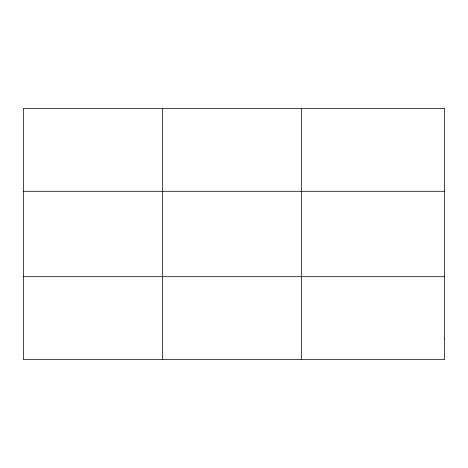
<?xml version="1.0" encoding="UTF-8"?>
<svg xmlns="http://www.w3.org/2000/svg" width="468" height="468" viewBox="0 0 468 468"><rect width="100%" height="100%" fill="white"/><g stroke="black" fill="none" stroke-linecap="round" stroke-linejoin="round"><path stroke-width="0.7" d="M162.396 359.611L162.396 108.389M301.392 359.611L301.392 108.389M23.4 191.295L444.6 191.295M23.4 276.705L444.6 276.705M444.6 338.885L444.6 359.611L23.4 359.611L23.4 108.389L444.6 108.389L444.6 338.885"/></g></svg>
